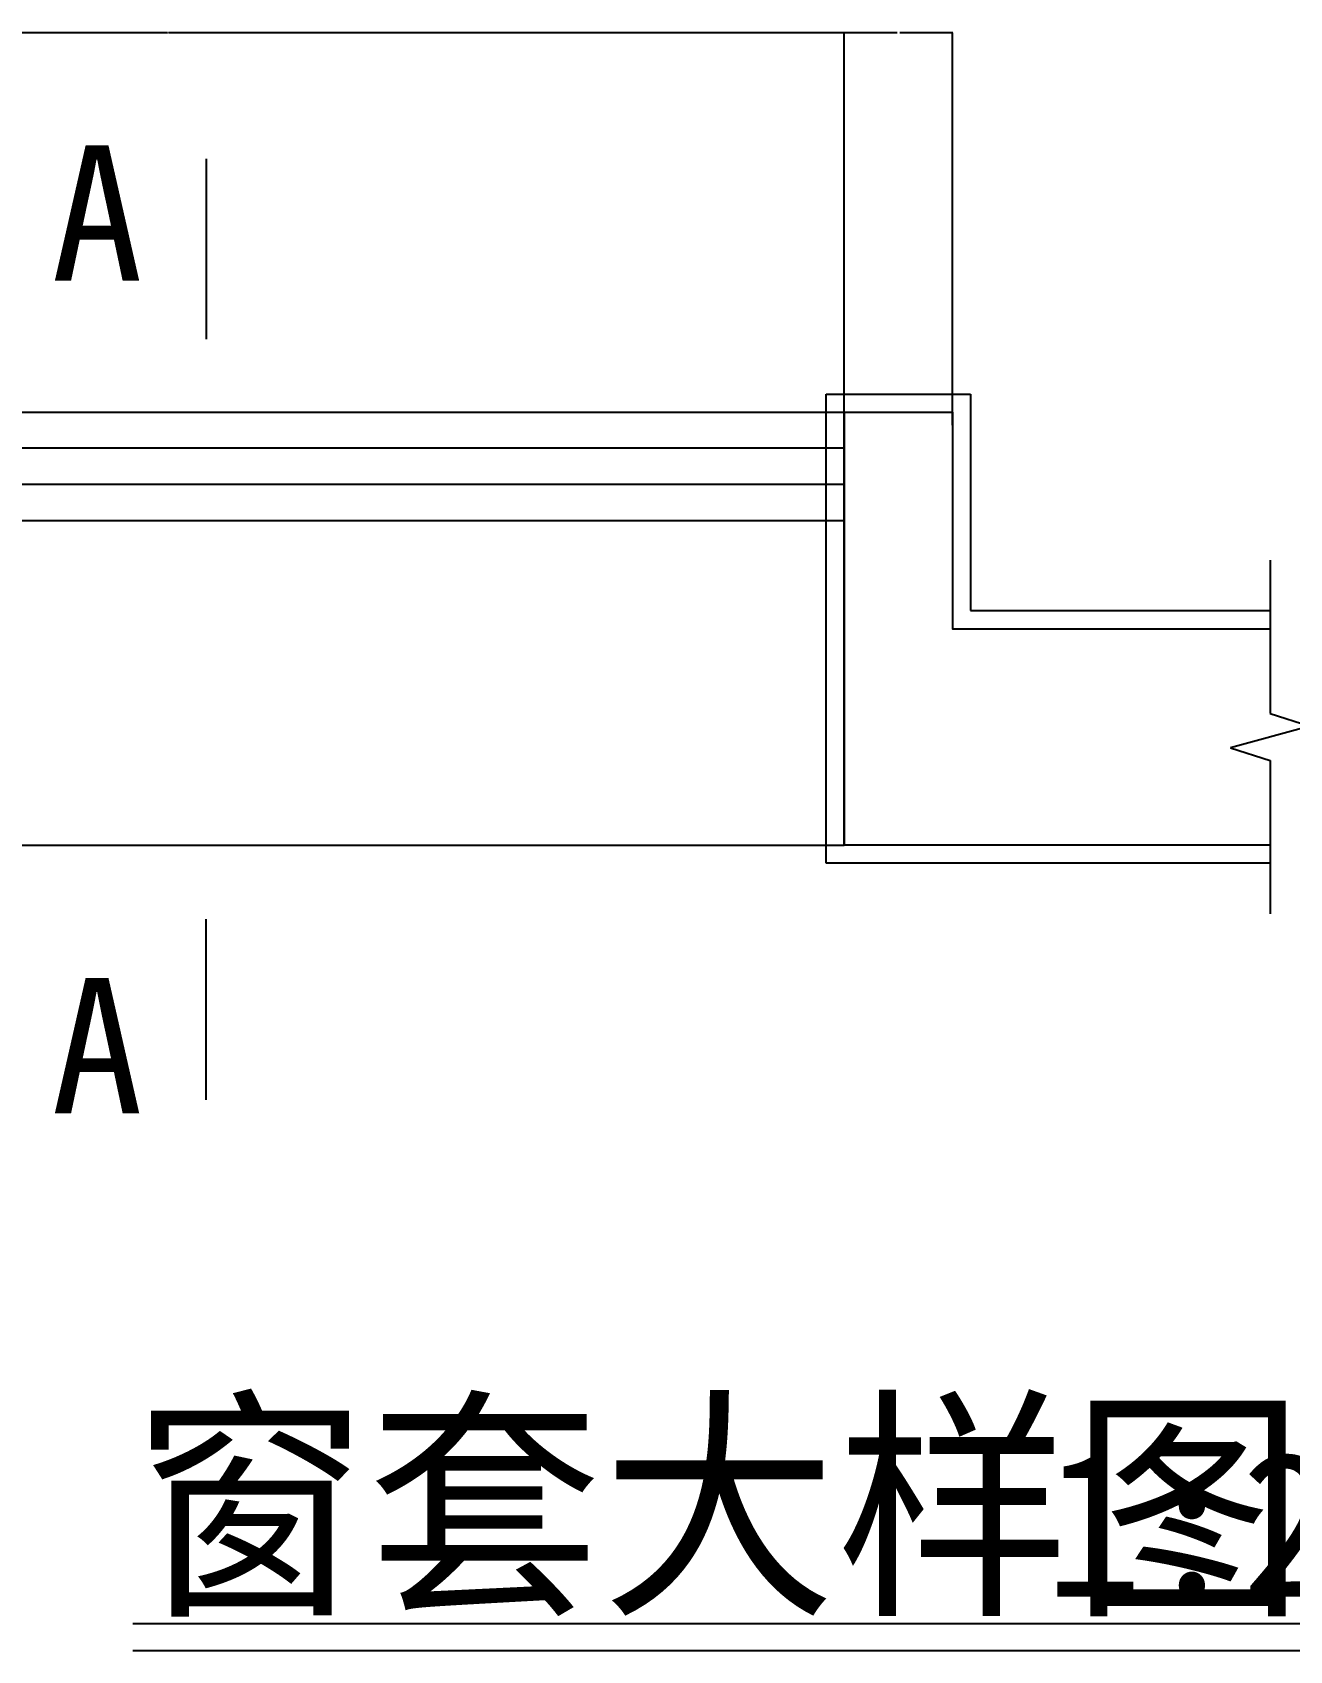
# Model space of a CAD drawing. Header units: metres. Extents: x -246 to 3512, y -2907 to 627.
# Drawn here: x 861 to 2255, y -2907 to -1114 of the extents above; entities that cross this region are included whole.
import ezdxf

# ---------------------------------------------------------------- set-up
doc = ezdxf.new("R2010")
doc.units = ezdxf.units.M
for name, color, linetype in [('PUB_DIM', 3, 'Continuous'), ('PUB_TEXT', 7, 'Continuous'), ('PUB_WALL', 255, 'Continuous'), ('S_FLOOR', 2, 'Continuous'), ('S_OTHER', 7, 'Continuous'), ('S_SURFACE', 6, 'Continuous')]:
    doc.layers.add(name, color=color, linetype=linetype)
doc.dimstyles.get("Standard").update_dxf_attribs({"dimtxt": 2.5, "dimasz": 2.5, "dimexe": 1.25, "dimexo": 0.625, "dimtad": 1, "dimcen": 2.5, "dimazin": 3, "dimtfac": 1, "dimtmove": 0, "dimatfit": 3})

# ---------------------------------------------------------------- blocks, each defined once
blk = doc.blocks.new('_CLOSEDFILLED')
at = {"color": 0, "linetype": 'BYBLOCK'}
blk.add_solid([(-1, 0.2), (0, 0), (-1, -0.2)], dxfattribs=at)
blk = doc.blocks.new('*D1')
for p, q in [((1819.55, -1114.18), (1760.8, -1114.18)), ((1761.05, -1549.09), (1761.05, -1114.18)), ((1881.3, -1114.18), (1822.55, -1114.18)), ((1881.05, -1549.09), (1881.05, -1114.18))]:
    blk.add_line(p, q)
at = {"layer": 'Defpoints'}
for p in [(1881.05, -1114.18), (1761.05, -1549.09), (1881.05, -1549.09)]:
    blk.add_point(p, dxfattribs=at)
at = {"layer": 'PUB_DIM', "xscale": 0.25, "yscale": 0.25}
blk.add_blockref('_CLOSEDFILLED', (1761.05, -1114.18), dxfattribs=at)
at = {"layer": 'PUB_DIM', "xscale": 0.25, "yscale": 0.25, "rotation": 180}
blk.add_blockref('_CLOSEDFILLED', (1881.05, -1114.18), dxfattribs=at)
at = {"layer": 'PUB_DIM', "insert": (1821.05, -1114.18), "char_height": 1, "attachment_point": 5}
blk.add_mtext('120', dxfattribs=at)
blk = doc.blocks.new('*D2')
for p, q in [((1010.55, -1114.18), (260.8, -1114.18)), ((261.05, -1549.09), (261.05, -1114.18)), ((1761.3, -1114.18), (1011.55, -1114.18)), ((1761.05, -1549.09), (1761.05, -1114.18))]:
    blk.add_line(p, q)
at = {"layer": 'Defpoints'}
for p in [(1761.05, -1114.18), (261.05, -1549.09), (1761.05, -1549.09)]:
    blk.add_point(p, dxfattribs=at)
at = {"layer": 'PUB_DIM', "xscale": 0.25, "yscale": 0.25}
blk.add_blockref('_CLOSEDFILLED', (261.05, -1114.18), dxfattribs=at)
at = {"layer": 'PUB_DIM', "xscale": 0.25, "yscale": 0.25, "rotation": 180}
blk.add_blockref('_CLOSEDFILLED', (1761.05, -1114.18), dxfattribs=at)
at = {"layer": 'PUB_DIM', "insert": (1011.05, -1114.18), "char_height": 1, "attachment_point": 5}
blk.add_mtext('B', dxfattribs=at)

msp = doc.modelspace()

# ---------------------------------------------------------------- linework, layer by layer
at = {"layer": 'PUB_DIM'}
for p, q in [((261.05, -1534.55), (1761.05, -1534.55)), ((1761.05, -1574.55), (261.05, -1574.55)), ((1761.05, -1614.55), (261.05, -1614.55)), ((261.05, -1654.55), (1761.05, -1654.55))]:
    msp.add_line(p, q, dxfattribs=at)
for points in [[(1053.31, -1253.75), (1053.31, -1453.75)], [(1053.31, -2296.64), (1053.31, -2096.64)]]:
    msp.add_lwpolyline(points, dxfattribs=at)
at = {"layer": 'PUB_TEXT'}
msp.add_line((261.05, -2014.55), (1761.05, -2014.55), dxfattribs=at)
for points in [[(972.1, -2877.37), (2339.84, -2877.37)], [(972.1, -2907.37), (2339.84, -2907.37)]]:
    msp.add_lwpolyline(points, dxfattribs=at)
at = {"layer": 'PUB_WALL'}
msp.add_lwpolyline([(2233.34, -2014.55), (1761.05, -2014.55), (1761.05, -1654.55), (1761.05, -1534.55), (1881.05, -1534.55), (1881.05, -1774.55), (2233.34, -1774.55)], dxfattribs=at)
at = {"layer": 'S_FLOOR'}
for p, q in [((1761.05, -1534.55), (1881.05, -1534.55)), ((1761.05, -1534.55), (1761.05, -2014.55)), ((1881.05, -1534.55), (1881.05, -1774.55)), ((1881.05, -1774.55), (2233.34, -1774.55)), ((2233.34, -2014.55), (1761.05, -2014.55))]:
    msp.add_line(p, q, dxfattribs=at)
at = {"layer": 'S_OTHER'}
for p, q in [((2233.34, -1698.55), (2233.34, -1868.55)), ((2277.34, -1882.55), (2189.34, -1906.55)), ((2233.34, -1868.55), (2277.34, -1882.55)), ((2189.34, -1906.55), (2233.34, -1920.55)), ((2233.34, -1920.55), (2233.34, -2090.55))]:
    msp.add_line(p, q, dxfattribs=at)
at = {"layer": 'S_SURFACE'}
for p, q in [((1741.05, -2034.55), (1741.05, -1514.55)), ((1741.05, -1514.55), (1901.05, -1514.55)), ((1901.05, -1514.55), (1901.05, -1754.55)), ((1901.05, -1754.55), (2233.34, -1754.55)), ((2233.34, -2034.55), (1741.05, -2034.55))]:
    msp.add_line(p, q, dxfattribs=at)

# ---------------------------------------------------------------- texts
at = {"layer": 'PUB_DIM'}
for p in [(881.25, -1388.75), (881.25, -2311.64)]:
    msp.add_text('A', height=150, dxfattribs=at).set_placement(p)
at = {"layer": 'PUB_TEXT'}
for s, height, p in [('窗套大样图', 200, (972.1, -2847.37)), ('1:20', 160, (1983.27, -2847.37))]:
    msp.add_text(s, height=height, dxfattribs=at).set_placement(p)

# ---------------------------------------------------------------- dimensions: what is measured, and where the dimension line sits
at = {"layer": 'PUB_DIM'}
dim = msp.add_linear_dim(base=(1761.05, -1114.18), p1=(1761.05, -1549.09), p2=(261.05, -1549.09), text='B', dimstyle='Standard', dxfattribs=at)
dim.commit()
dim.dimension.update_dxf_attribs({"geometry": '*D2', "text_midpoint": (1011.05, -1114.18)})
dim = msp.add_linear_dim(base=(1881.05, -1114.18), p1=(1881.05, -1549.09), p2=(1761.05, -1549.09), dimstyle='Standard', dxfattribs=at)
dim.commit()
dim.dimension.update_dxf_attribs({"geometry": '*D1', "text_midpoint": (1821.05, -1114.18)})

doc.saveas('drawing.dxf')
